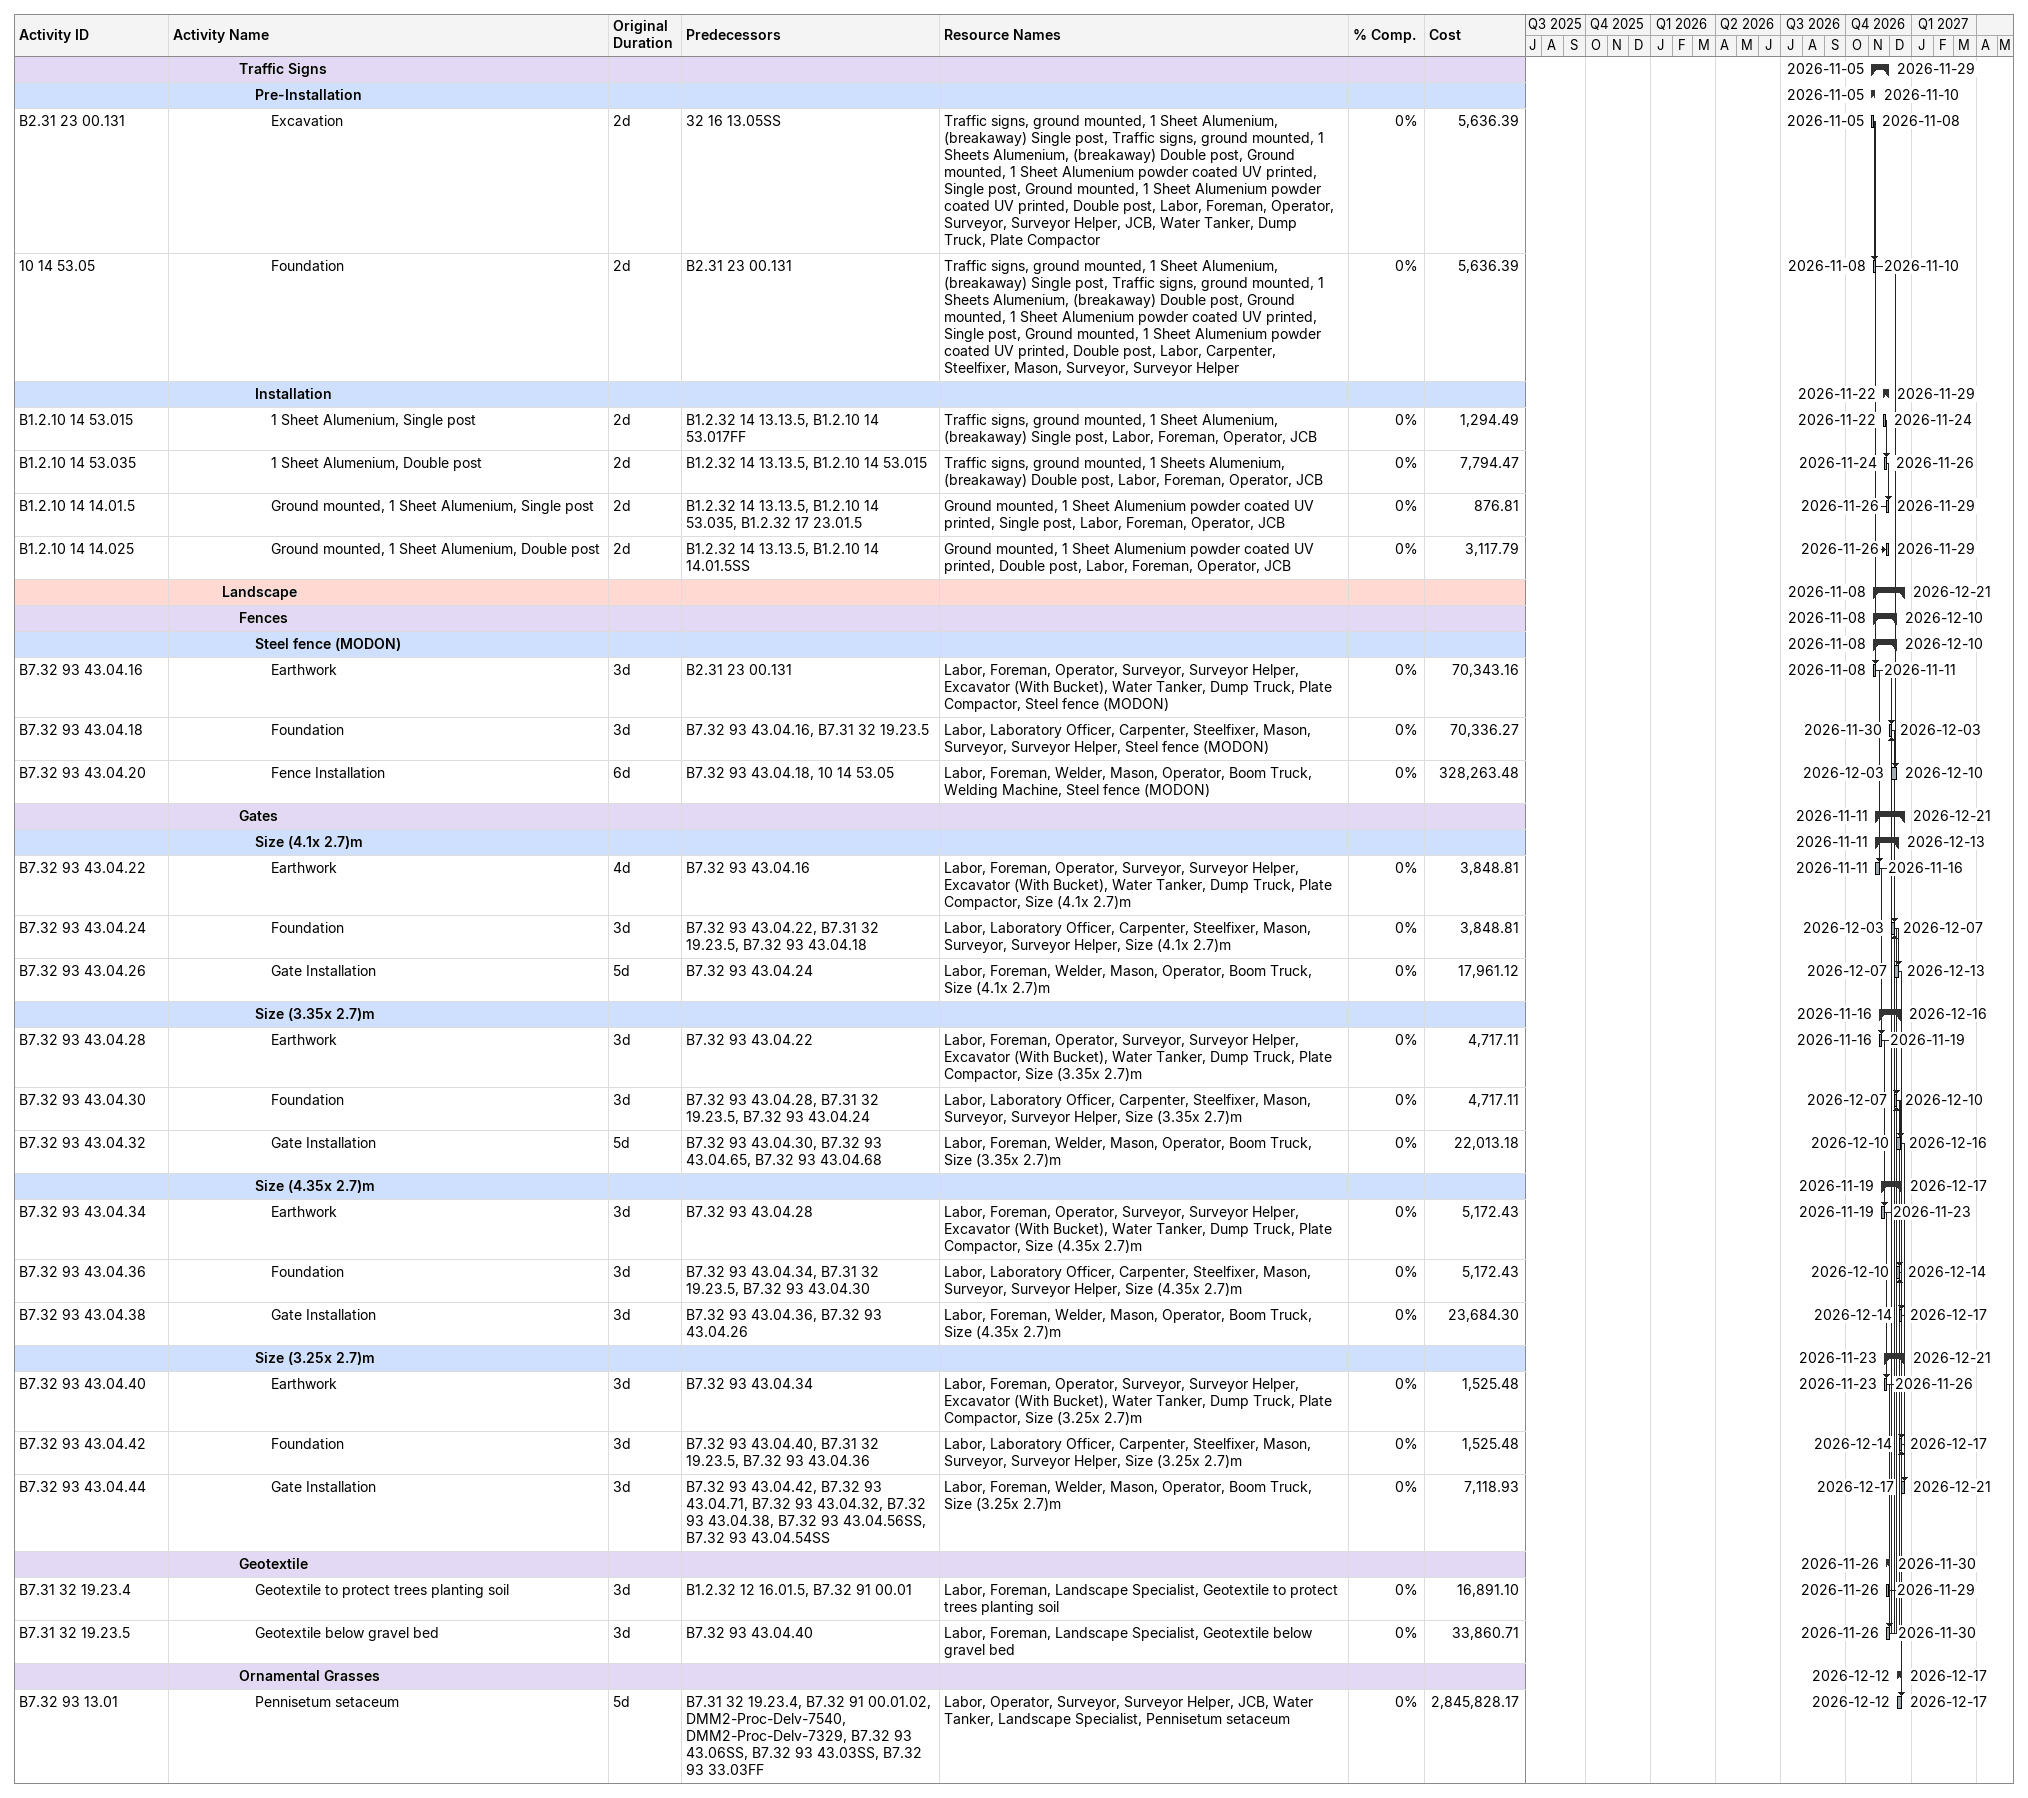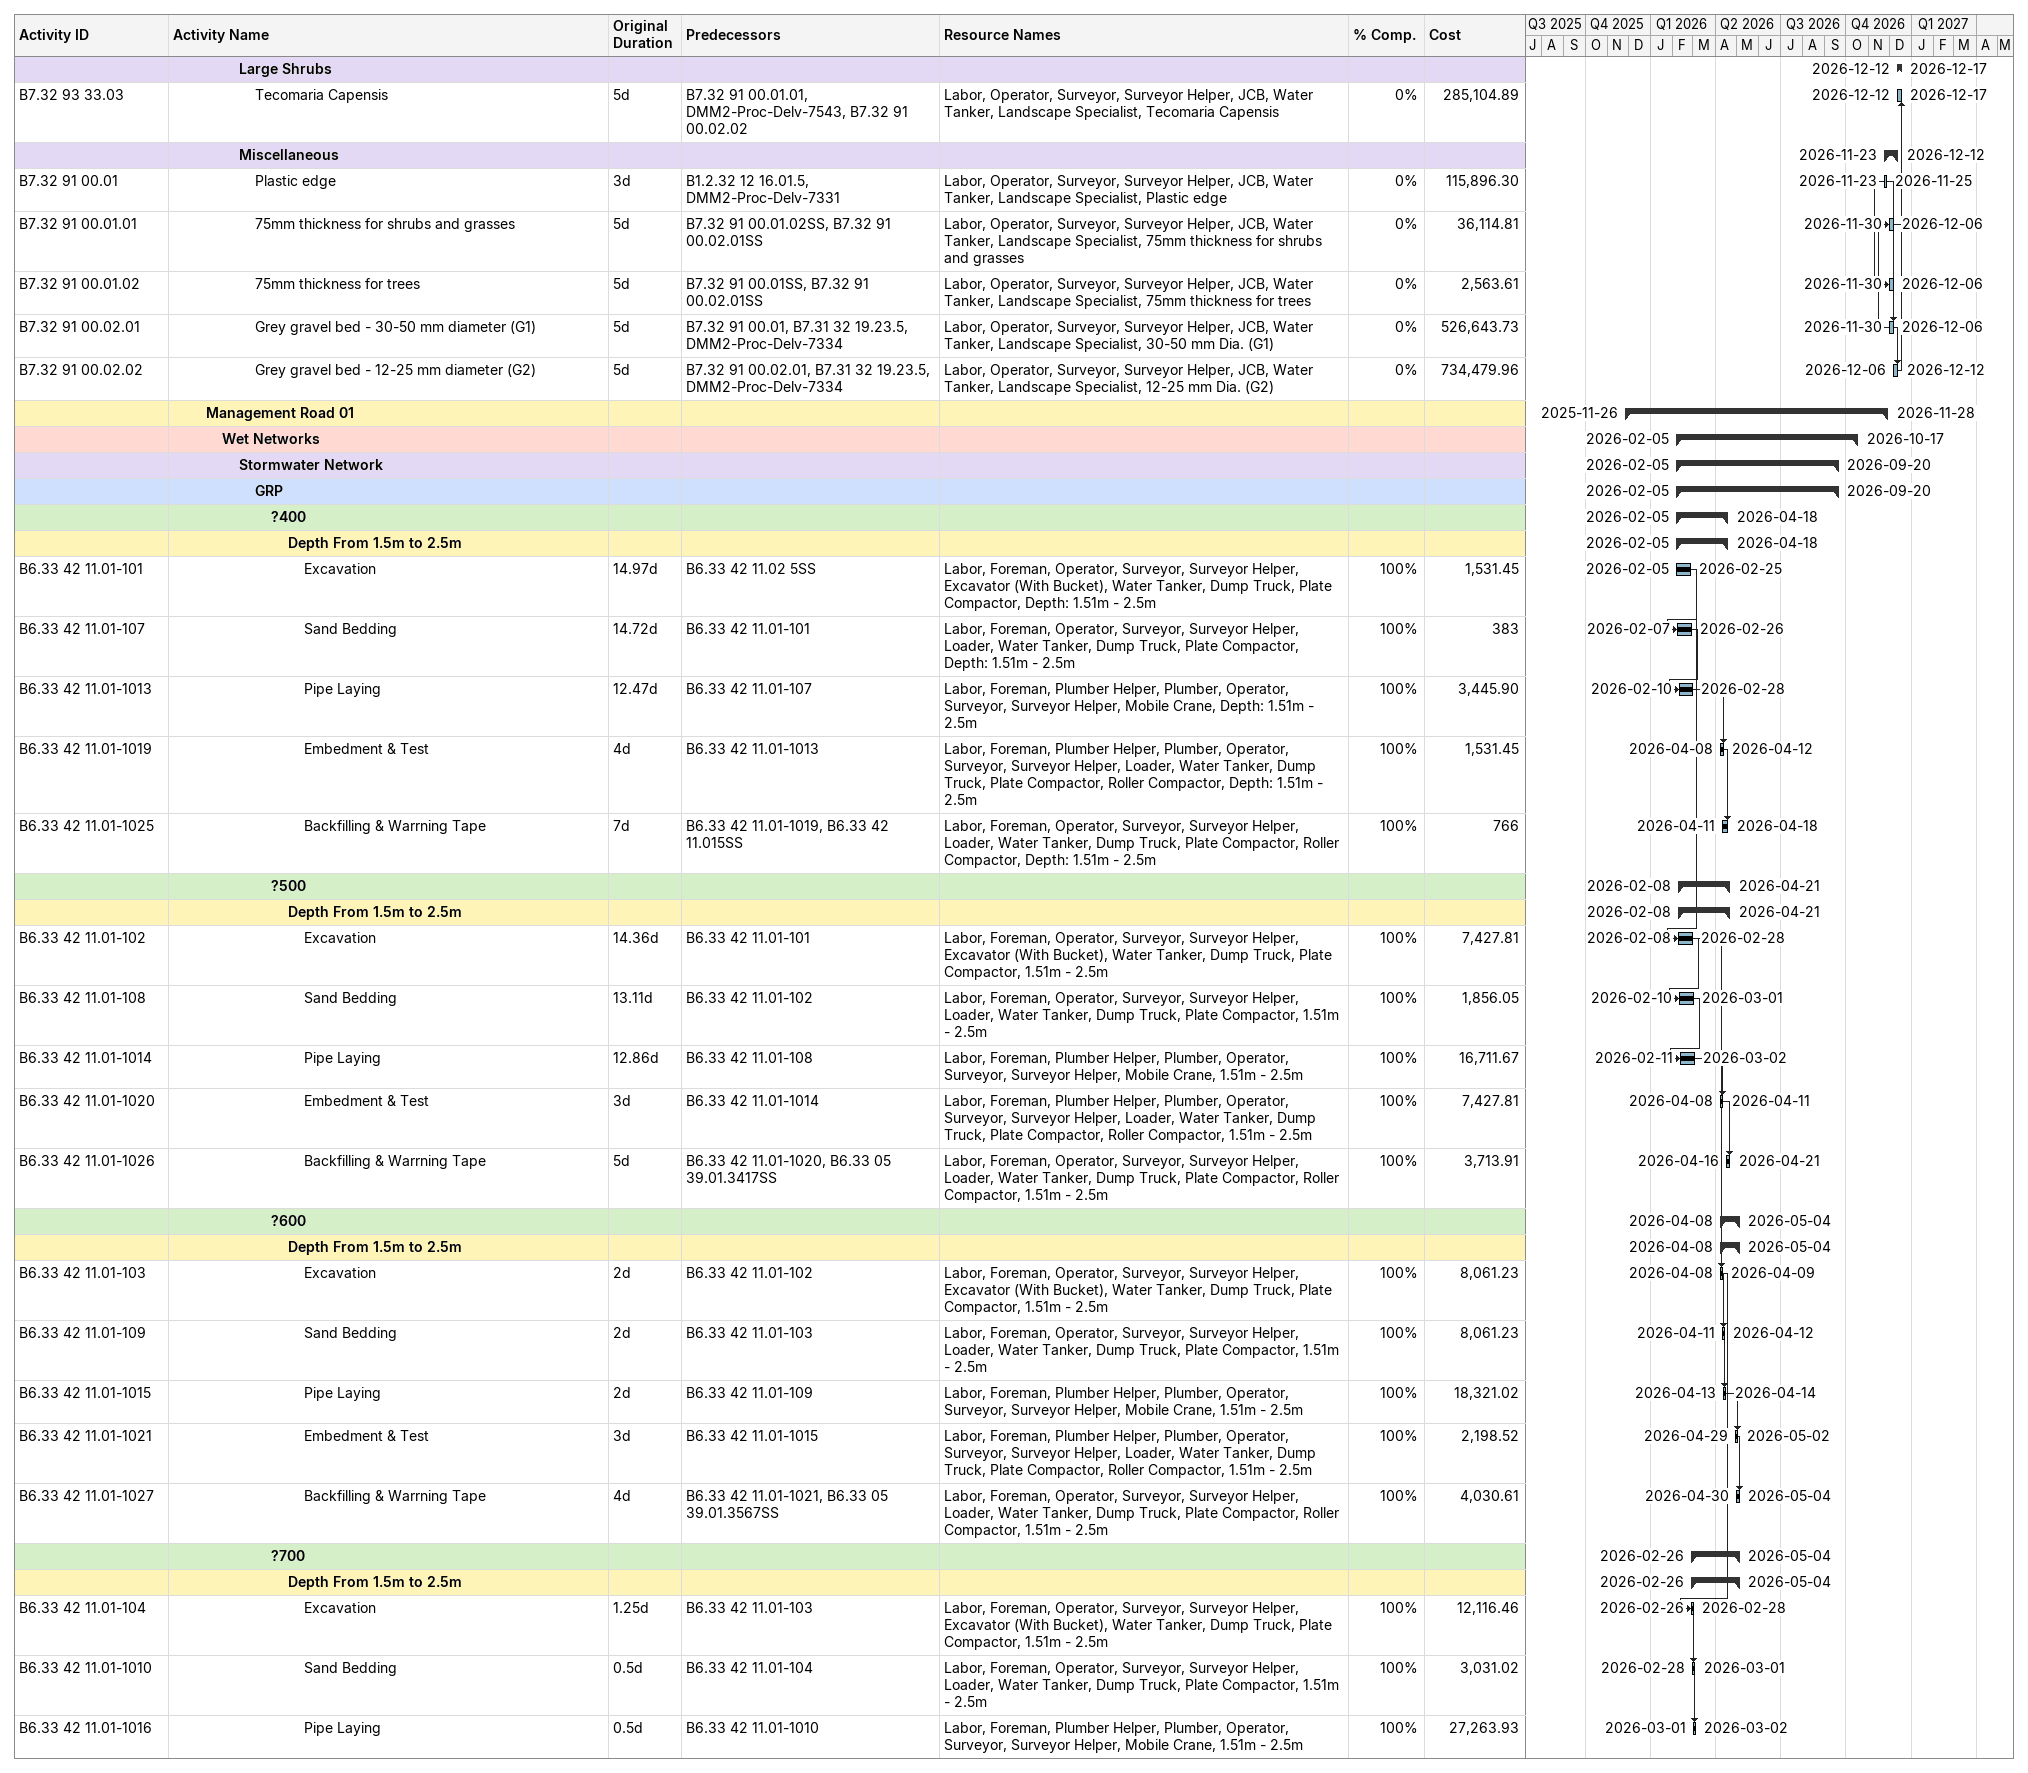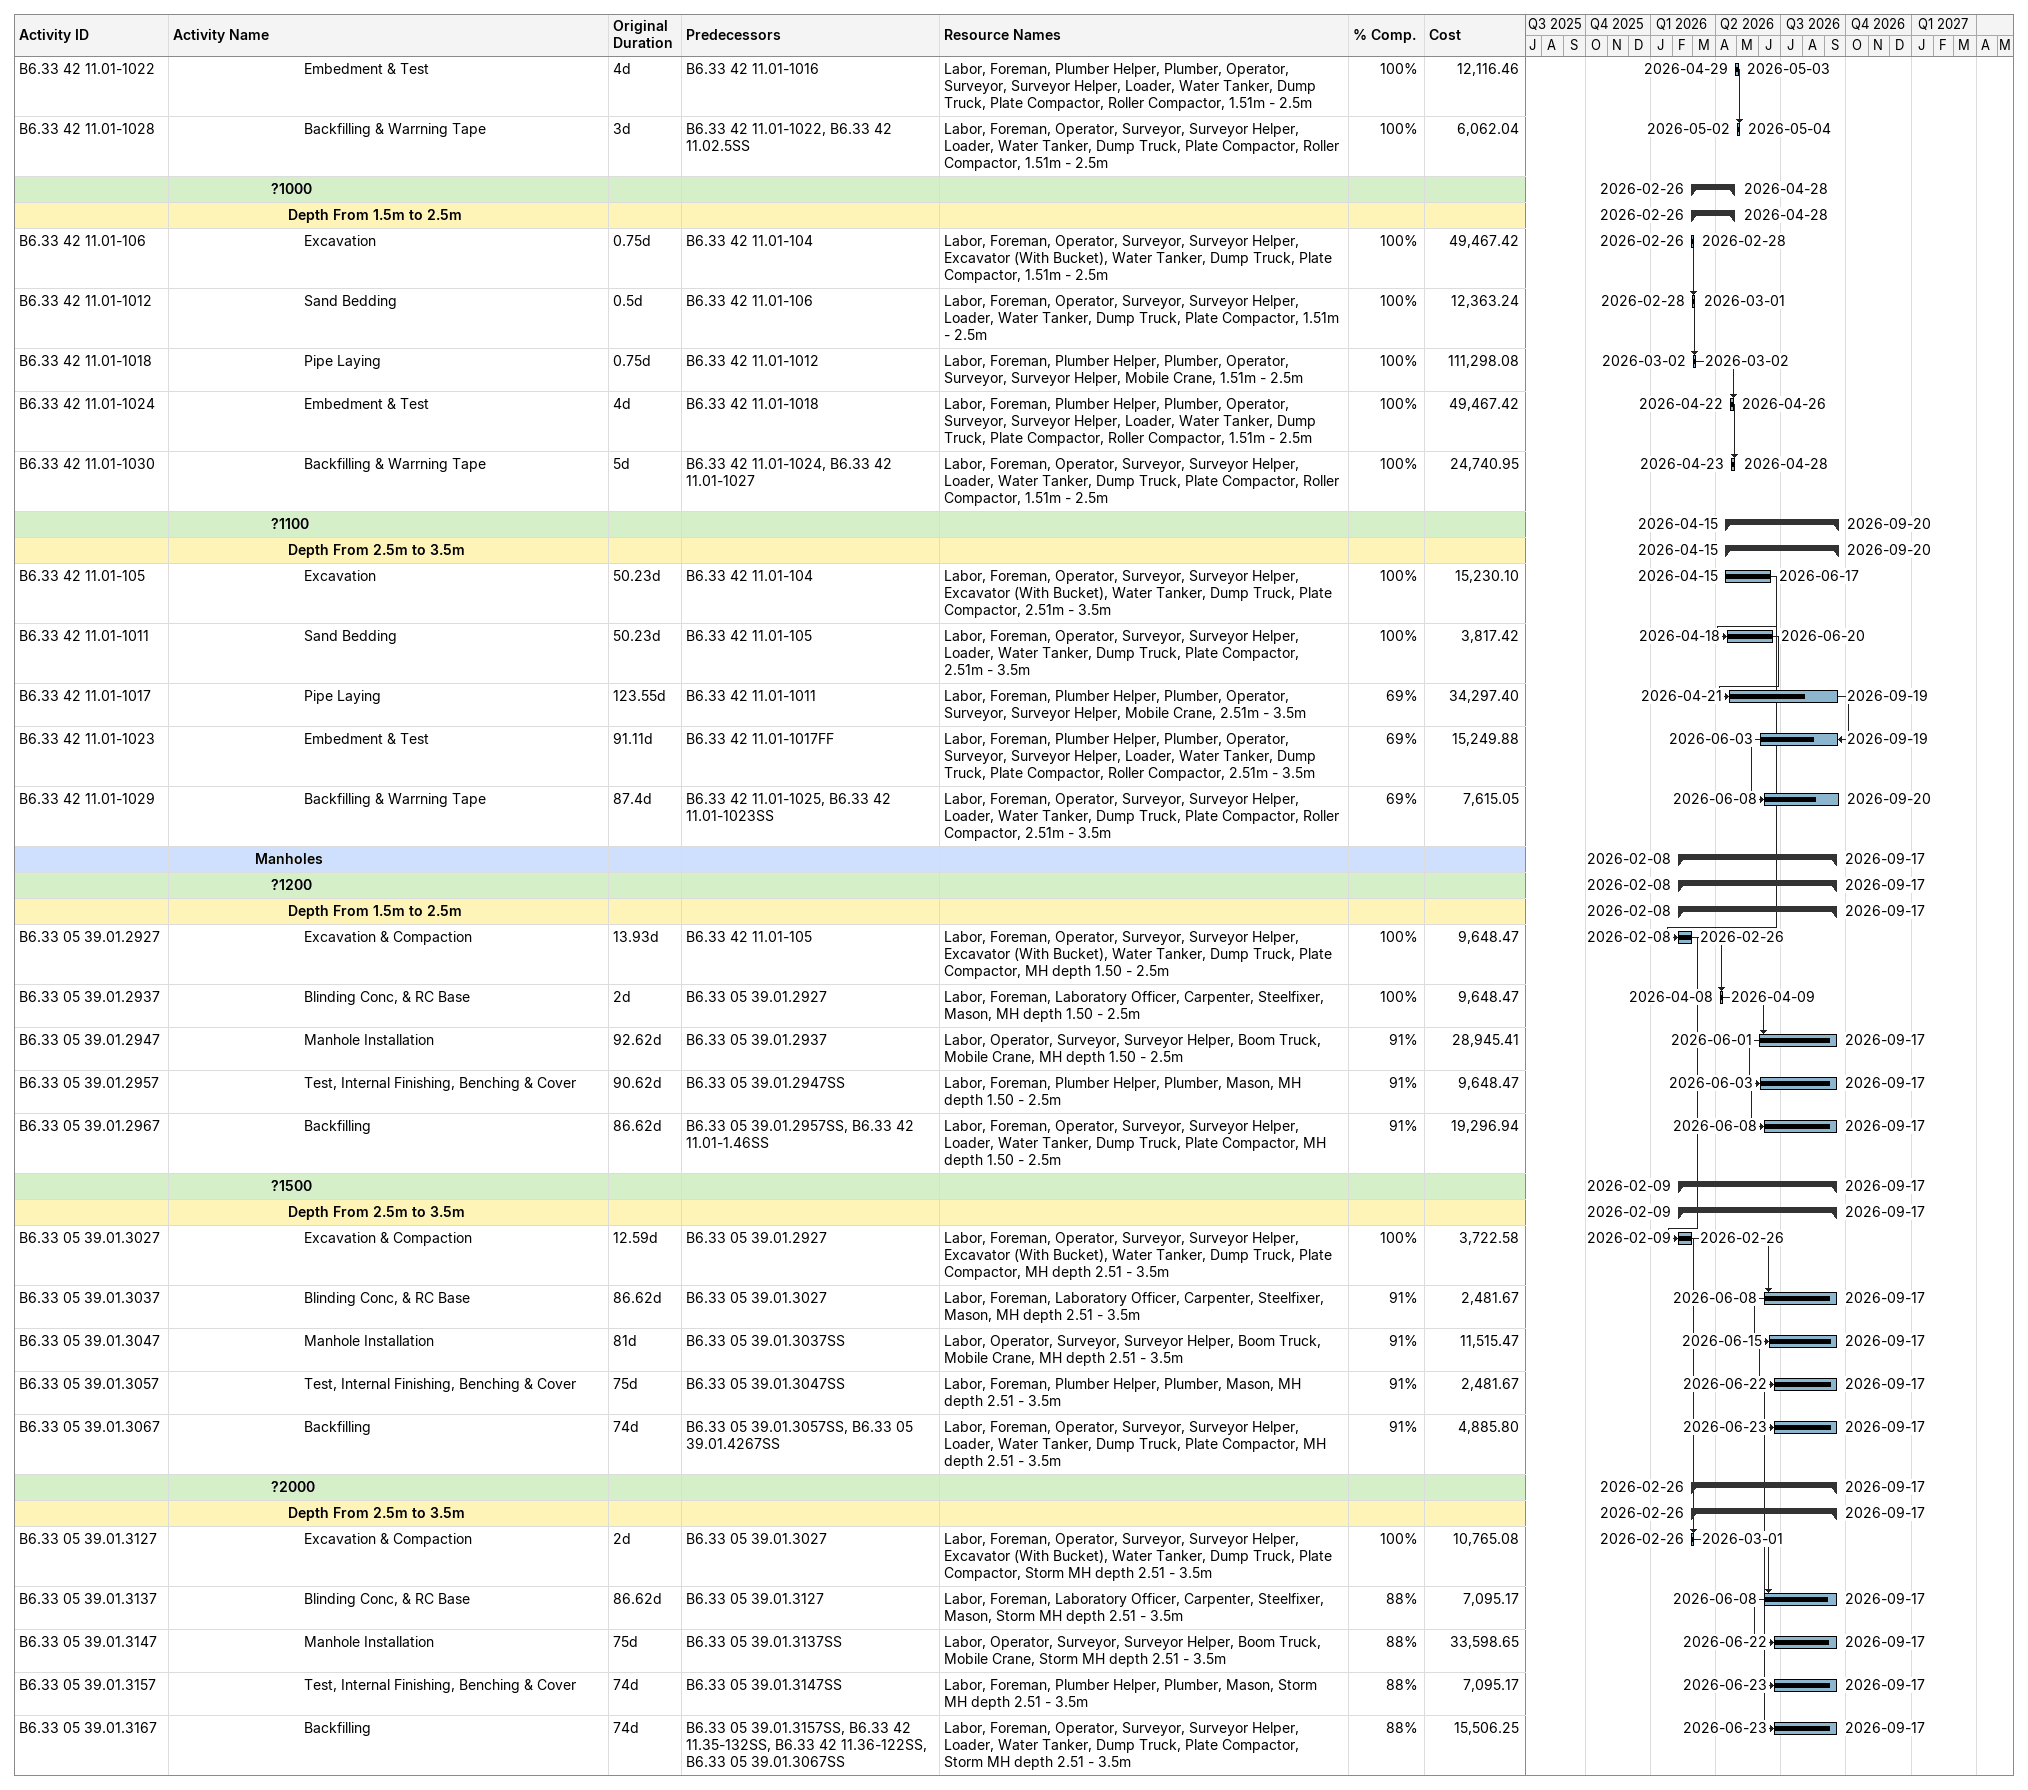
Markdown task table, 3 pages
| ID | Level | Task | Original duration | Start | Finish | Predecessors | Resources | % complete | Cost |
|---|---|---|---|---|---|---|---|---|---|
|  | 5 | **Traffic Signs** |  | 2026-11-05 | 2026-11-29 |  |  |  |  |
|  | 6 | **Pre-Installation** |  | 2026-11-05 | 2026-11-10 |  |  |  |  |
| B2.31 23 00.131 | 7 | Excavation | 2d | 2026-11-05 | 2026-11-08 | 32 16 13.05SS | Traffic signs, ground mounted, 1 Sheet Alumenium, (breakaway) Single post, Traffic signs, ground mounted, 1 Sheets Alumenium, (breakaway) Double post, Ground mounted, 1 Sheet Alumenium powder coated UV printed, Single post, Ground mounted, 1 Sheet Alumenium powder coated UV printed, Double post, Labor, Foreman, Operator, Surveyor, Surveyor Helper, JCB, Water Tanker, Dump Truck, Plate Compactor | 0 | 5636.39 |
| 10 14 53.05 | 7 | Foundation | 2d | 2026-11-08 | 2026-11-10 | B2.31 23 00.131 | Traffic signs, ground mounted, 1 Sheet Alumenium, (breakaway) Single post, Traffic signs, ground mounted, 1 Sheets Alumenium, (breakaway) Double post, Ground mounted, 1 Sheet Alumenium powder coated UV printed, Single post, Ground mounted, 1 Sheet Alumenium powder coated UV printed, Double post, Labor, Carpenter, Steelfixer, Mason, Surveyor, Surveyor Helper | 0 | 5636.39 |
|  | 6 | **Installation** |  | 2026-11-22 | 2026-11-29 |  |  |  |  |
| B1.2.10 14 53.015 | 7 | 1 Sheet Alumenium, Single post | 2d | 2026-11-22 | 2026-11-24 | B1.2.32 14 13.13.5, B1.2.10 14 53.017FF | Traffic signs, ground mounted, 1 Sheet Alumenium, (breakaway) Single post, Labor, Foreman, Operator, JCB | 0 | 1294.49 |
| B1.2.10 14 53.035 | 7 | 1 Sheet Alumenium, Double post | 2d | 2026-11-24 | 2026-11-26 | B1.2.32 14 13.13.5, B1.2.10 14 53.015 | Traffic signs, ground mounted, 1 Sheets Alumenium, (breakaway) Double post, Labor, Foreman, Operator, JCB | 0 | 7794.47 |
| B1.2.10 14 14.01.5 | 7 | Ground mounted, 1 Sheet Alumenium, Single post | 2d | 2026-11-26 | 2026-11-29 | B1.2.32 14 13.13.5, B1.2.10 14 53.035, B1.2.32 17 23.01.5 | Ground mounted, 1 Sheet Alumenium powder coated UV printed, Single post, Labor, Foreman, Operator, JCB | 0 | 876.81 |
| B1.2.10 14 14.025 | 7 | Ground mounted, 1 Sheet Alumenium, Double post | 2d | 2026-11-26 | 2026-11-29 | B1.2.32 14 13.13.5, B1.2.10 14 14.01.5SS | Ground mounted, 1 Sheet Alumenium powder coated UV printed, Double post, Labor, Foreman, Operator, JCB | 0 | 3117.79 |
|  | 4 | **Landscape** |  | 2026-11-08 | 2026-12-21 |  |  |  |  |
|  | 5 | **Fences** |  | 2026-11-08 | 2026-12-10 |  |  |  |  |
|  | 6 | **Steel fence (MODON)** |  | 2026-11-08 | 2026-12-10 |  |  |  |  |
| B7.32 93 43.04.16 | 7 | Earthwork | 3d | 2026-11-08 | 2026-11-11 | B2.31 23 00.131 | Labor, Foreman, Operator, Surveyor, Surveyor Helper, Excavator (With Bucket), Water Tanker, Dump Truck, Plate Compactor, Steel fence (MODON) | 0 | 70343.16 |
| B7.32 93 43.04.18 | 7 | Foundation | 3d | 2026-11-30 | 2026-12-03 | B7.32 93 43.04.16, B7.31 32 19.23.5 | Labor, Laboratory Officer, Carpenter, Steelfixer, Mason, Surveyor, Surveyor Helper, Steel fence (MODON) | 0 | 70336.27 |
| B7.32 93 43.04.20 | 7 | Fence Installation | 6d | 2026-12-03 | 2026-12-10 | B7.32 93 43.04.18, 10 14 53.05 | Labor, Foreman, Welder, Mason, Operator, Boom Truck, Welding Machine, Steel fence (MODON) | 0 | 328263.48 |
|  | 5 | **Gates** |  | 2026-11-11 | 2026-12-21 |  |  |  |  |
|  | 6 | **Size (4.1x 2.7)m** |  | 2026-11-11 | 2026-12-13 |  |  |  |  |
| B7.32 93 43.04.22 | 7 | Earthwork | 4d | 2026-11-11 | 2026-11-16 | B7.32 93 43.04.16 | Labor, Foreman, Operator, Surveyor, Surveyor Helper, Excavator (With Bucket), Water Tanker, Dump Truck, Plate Compactor, Size (4.1x 2.7)m | 0 | 3848.81 |
| B7.32 93 43.04.24 | 7 | Foundation | 3d | 2026-12-03 | 2026-12-07 | B7.32 93 43.04.22, B7.31 32 19.23.5, B7.32 93 43.04.18 | Labor, Laboratory Officer, Carpenter, Steelfixer, Mason, Surveyor, Surveyor Helper, Size (4.1x 2.7)m | 0 | 3848.81 |
| B7.32 93 43.04.26 | 7 | Gate Installation | 5d | 2026-12-07 | 2026-12-13 | B7.32 93 43.04.24 | Labor, Foreman, Welder, Mason, Operator, Boom Truck, Size (4.1x 2.7)m | 0 | 17961.12 |
|  | 6 | **Size (3.35x 2.7)m** |  | 2026-11-16 | 2026-12-16 |  |  |  |  |
| B7.32 93 43.04.28 | 7 | Earthwork | 3d | 2026-11-16 | 2026-11-19 | B7.32 93 43.04.22 | Labor, Foreman, Operator, Surveyor, Surveyor Helper, Excavator (With Bucket), Water Tanker, Dump Truck, Plate Compactor, Size (3.35x 2.7)m | 0 | 4717.11 |
| B7.32 93 43.04.30 | 7 | Foundation | 3d | 2026-12-07 | 2026-12-10 | B7.32 93 43.04.28, B7.31 32 19.23.5, B7.32 93 43.04.24 | Labor, Laboratory Officer, Carpenter, Steelfixer, Mason, Surveyor, Surveyor Helper, Size (3.35x 2.7)m | 0 | 4717.11 |
| B7.32 93 43.04.32 | 7 | Gate Installation | 5d | 2026-12-10 | 2026-12-16 | B7.32 93 43.04.30, B7.32 93 43.04.65, B7.32 93 43.04.68 | Labor, Foreman, Welder, Mason, Operator, Boom Truck, Size (3.35x 2.7)m | 0 | 22013.18 |
|  | 6 | **Size (4.35x 2.7)m** |  | 2026-11-19 | 2026-12-17 |  |  |  |  |
| B7.32 93 43.04.34 | 7 | Earthwork | 3d | 2026-11-19 | 2026-11-23 | B7.32 93 43.04.28 | Labor, Foreman, Operator, Surveyor, Surveyor Helper, Excavator (With Bucket), Water Tanker, Dump Truck, Plate Compactor, Size (4.35x 2.7)m | 0 | 5172.43 |
| B7.32 93 43.04.36 | 7 | Foundation | 3d | 2026-12-10 | 2026-12-14 | B7.32 93 43.04.34, B7.31 32 19.23.5, B7.32 93 43.04.30 | Labor, Laboratory Officer, Carpenter, Steelfixer, Mason, Surveyor, Surveyor Helper, Size (4.35x 2.7)m | 0 | 5172.43 |
| B7.32 93 43.04.38 | 7 | Gate Installation | 3d | 2026-12-14 | 2026-12-17 | B7.32 93 43.04.36, B7.32 93 43.04.26 | Labor, Foreman, Welder, Mason, Operator, Boom Truck, Size (4.35x 2.7)m | 0 | 23684.30 |
|  | 6 | **Size (3.25x 2.7)m** |  | 2026-11-23 | 2026-12-21 |  |  |  |  |
| B7.32 93 43.04.40 | 7 | Earthwork | 3d | 2026-11-23 | 2026-11-26 | B7.32 93 43.04.34 | Labor, Foreman, Operator, Surveyor, Surveyor Helper, Excavator (With Bucket), Water Tanker, Dump Truck, Plate Compactor, Size (3.25x 2.7)m | 0 | 1525.48 |
| B7.32 93 43.04.42 | 7 | Foundation | 3d | 2026-12-14 | 2026-12-17 | B7.32 93 43.04.40, B7.31 32 19.23.5, B7.32 93 43.04.36 | Labor, Laboratory Officer, Carpenter, Steelfixer, Mason, Surveyor, Surveyor Helper, Size (3.25x 2.7)m | 0 | 1525.48 |
| B7.32 93 43.04.44 | 7 | Gate Installation | 3d | 2026-12-17 | 2026-12-21 | B7.32 93 43.04.42, B7.32 93 43.04.71, B7.32 93 43.04.32, B7.32 93 43.04.38, B7.32 93 43.04.56SS, B7.32 93 43.04.54SS | Labor, Foreman, Welder, Mason, Operator, Boom Truck, Size (3.25x 2.7)m | 0 | 7118.93 |
|  | 5 | **Geotextile** |  | 2026-11-26 | 2026-11-30 |  |  |  |  |
| B7.31 32 19.23.4 | 6 | Geotextile to protect trees planting soil | 3d | 2026-11-26 | 2026-11-29 | B1.2.32 12 16.01.5, B7.32 91 00.01 | Labor, Foreman, Landscape Specialist, Geotextile to protect trees planting soil | 0 | 16891.10 |
| B7.31 32 19.23.5 | 6 | Geotextile below gravel bed | 3d | 2026-11-26 | 2026-11-30 | B7.32 93 43.04.40 | Labor, Foreman, Landscape Specialist, Geotextile below gravel bed | 0 | 33860.71 |
|  | 5 | **Ornamental Grasses** |  | 2026-12-12 | 2026-12-17 |  |  |  |  |
| B7.32 93 13.01 | 6 | Pennisetum setaceum | 5d | 2026-12-12 | 2026-12-17 | B7.31 32 19.23.4, B7.32 91 00.01.02, DMM2-Proc-Delv-7540, DMM2-Proc-Delv-7329, B7.32 93 43.06SS, B7.32 93 43.03SS, B7.32 93 33.03FF | Labor, Operator, Surveyor, Surveyor Helper, JCB, Water Tanker, Landscape Specialist, Pennisetum setaceum | 0 | 2845828.17 |
|  | 5 | **Large Shrubs** |  | 2026-12-12 | 2026-12-17 |  |  |  |  |
| B7.32 93 33.03 | 6 | Tecomaria Capensis | 5d | 2026-12-12 | 2026-12-17 | B7.32 91 00.01.01, DMM2-Proc-Delv-7543, B7.32 91 00.02.02 | Labor, Operator, Surveyor, Surveyor Helper, JCB, Water Tanker, Landscape Specialist, Tecomaria Capensis | 0 | 285104.89 |
|  | 5 | **Miscellaneous** |  | 2026-11-23 | 2026-12-12 |  |  |  |  |
| B7.32 91 00.01 | 6 | Plastic edge | 3d | 2026-11-23 | 2026-11-25 | B1.2.32 12 16.01.5, DMM2-Proc-Delv-7331 | Labor, Operator, Surveyor, Surveyor Helper, JCB, Water Tanker, Landscape Specialist, Plastic edge | 0 | 115896.30 |
| B7.32 91 00.01.01 | 6 | 75mm thickness for shrubs and grasses | 5d | 2026-11-30 | 2026-12-06 | B7.32 91 00.01.02SS, B7.32 91 00.02.01SS | Labor, Operator, Surveyor, Surveyor Helper, JCB, Water Tanker, Landscape Specialist, 75mm thickness for shrubs and grasses | 0 | 36114.81 |
| B7.32 91 00.01.02 | 6 | 75mm thickness for trees | 5d | 2026-11-30 | 2026-12-06 | B7.32 91 00.01SS, B7.32 91 00.02.01SS | Labor, Operator, Surveyor, Surveyor Helper, JCB, Water Tanker, Landscape Specialist, 75mm thickness for trees | 0 | 2563.61 |
| B7.32 91 00.02.01 | 6 | Grey gravel bed - 30-50 mm diameter (G1) | 5d | 2026-11-30 | 2026-12-06 | B7.32 91 00.01, B7.31 32 19.23.5, DMM2-Proc-Delv-7334 | Labor, Operator, Surveyor, Surveyor Helper, JCB, Water Tanker, Landscape Specialist, 30-50 mm Dia. (G1) | 0 | 526643.73 |
| B7.32 91 00.02.02 | 6 | Grey gravel bed - 12-25 mm diameter (G2) | 5d | 2026-12-06 | 2026-12-12 | B7.32 91 00.02.01, B7.31 32 19.23.5, DMM2-Proc-Delv-7334 | Labor, Operator, Surveyor, Surveyor Helper, JCB, Water Tanker, Landscape Specialist, 12-25 mm Dia. (G2) | 0 | 734479.96 |
|  | 3 | **Management Road 01** |  | 2025-11-26 | 2026-11-28 |  |  |  |  |
|  | 4 | **Wet Networks** |  | 2026-02-05 | 2026-10-17 |  |  |  |  |
|  | 5 | **Stormwater Network** |  | 2026-02-05 | 2026-09-20 |  |  |  |  |
|  | 6 | **GRP** |  | 2026-02-05 | 2026-09-20 |  |  |  |  |
|  | 7 | **?400** |  | 2026-02-05 | 2026-04-18 |  |  |  |  |
|  | 8 | **Depth From 1.5m to 2.5m** |  | 2026-02-05 | 2026-04-18 |  |  |  |  |
| B6.33 42 11.01-101 | 9 | Excavation | 14.97d | 2026-02-05 | 2026-02-25 | B6.33 42 11.02 5SS | Labor, Foreman, Operator, Surveyor, Surveyor Helper, Excavator (With Bucket), Water Tanker, Dump Truck, Plate Compactor, Depth: 1.51m - 2.5m | 100 | 1531.45 |
| B6.33 42 11.01-107 | 9 | Sand Bedding | 14.72d | 2026-02-07 | 2026-02-26 | B6.33 42 11.01-101 | Labor, Foreman, Operator, Surveyor, Surveyor Helper, Loader, Water Tanker, Dump Truck, Plate Compactor, Depth: 1.51m - 2.5m | 100 | 383 |
| B6.33 42 11.01-1013 | 9 | Pipe Laying | 12.47d | 2026-02-10 | 2026-02-28 | B6.33 42 11.01-107 | Labor, Foreman, Plumber Helper, Plumber, Operator, Surveyor, Surveyor Helper, Mobile Crane, Depth: 1.51m - 2.5m | 100 | 3445.90 |
| B6.33 42 11.01-1019 | 9 | Embedment & Test | 4d | 2026-04-08 | 2026-04-12 | B6.33 42 11.01-1013 | Labor, Foreman, Plumber Helper, Plumber, Operator, Surveyor, Surveyor Helper, Loader, Water Tanker, Dump Truck, Plate Compactor, Roller Compactor, Depth: 1.51m - 2.5m | 100 | 1531.45 |
| B6.33 42 11.01-1025 | 9 | Backfilling & Warrning Tape | 7d | 2026-04-11 | 2026-04-18 | B6.33 42 11.01-1019, B6.33 42 11.015SS | Labor, Foreman, Operator, Surveyor, Surveyor Helper, Loader, Water Tanker, Dump Truck, Plate Compactor, Roller Compactor, Depth: 1.51m - 2.5m | 100 | 766 |
|  | 7 | **?500** |  | 2026-02-08 | 2026-04-21 |  |  |  |  |
|  | 8 | **Depth From 1.5m to 2.5m** |  | 2026-02-08 | 2026-04-21 |  |  |  |  |
| B6.33 42 11.01-102 | 9 | Excavation | 14.36d | 2026-02-08 | 2026-02-28 | B6.33 42 11.01-101 | Labor, Foreman, Operator, Surveyor, Surveyor Helper, Excavator (With Bucket), Water Tanker, Dump Truck, Plate Compactor, 1.51m - 2.5m | 100 | 7427.81 |
| B6.33 42 11.01-108 | 9 | Sand Bedding | 13.11d | 2026-02-10 | 2026-03-01 | B6.33 42 11.01-102 | Labor, Foreman, Operator, Surveyor, Surveyor Helper, Loader, Water Tanker, Dump Truck, Plate Compactor, 1.51m - 2.5m | 100 | 1856.05 |
| B6.33 42 11.01-1014 | 9 | Pipe Laying | 12.86d | 2026-02-11 | 2026-03-02 | B6.33 42 11.01-108 | Labor, Foreman, Plumber Helper, Plumber, Operator, Surveyor, Surveyor Helper, Mobile Crane, 1.51m - 2.5m | 100 | 16711.67 |
| B6.33 42 11.01-1020 | 9 | Embedment & Test | 3d | 2026-04-08 | 2026-04-11 | B6.33 42 11.01-1014 | Labor, Foreman, Plumber Helper, Plumber, Operator, Surveyor, Surveyor Helper, Loader, Water Tanker, Dump Truck, Plate Compactor, Roller Compactor, 1.51m - 2.5m | 100 | 7427.81 |
| B6.33 42 11.01-1026 | 9 | Backfilling & Warrning Tape | 5d | 2026-04-16 | 2026-04-21 | B6.33 42 11.01-1020, B6.33 05 39.01.3417SS | Labor, Foreman, Operator, Surveyor, Surveyor Helper, Loader, Water Tanker, Dump Truck, Plate Compactor, Roller Compactor, 1.51m - 2.5m | 100 | 3713.91 |
|  | 7 | **?600** |  | 2026-04-08 | 2026-05-04 |  |  |  |  |
|  | 8 | **Depth From 1.5m to 2.5m** |  | 2026-04-08 | 2026-05-04 |  |  |  |  |
| B6.33 42 11.01-103 | 9 | Excavation | 2d | 2026-04-08 | 2026-04-09 | B6.33 42 11.01-102 | Labor, Foreman, Operator, Surveyor, Surveyor Helper, Excavator (With Bucket), Water Tanker, Dump Truck, Plate Compactor, 1.51m - 2.5m | 100 | 8061.23 |
| B6.33 42 11.01-109 | 9 | Sand Bedding | 2d | 2026-04-11 | 2026-04-12 | B6.33 42 11.01-103 | Labor, Foreman, Operator, Surveyor, Surveyor Helper, Loader, Water Tanker, Dump Truck, Plate Compactor, 1.51m - 2.5m | 100 | 8061.23 |
| B6.33 42 11.01-1015 | 9 | Pipe Laying | 2d | 2026-04-13 | 2026-04-14 | B6.33 42 11.01-109 | Labor, Foreman, Plumber Helper, Plumber, Operator, Surveyor, Surveyor Helper, Mobile Crane, 1.51m - 2.5m | 100 | 18321.02 |
| B6.33 42 11.01-1021 | 9 | Embedment & Test | 3d | 2026-04-29 | 2026-05-02 | B6.33 42 11.01-1015 | Labor, Foreman, Plumber Helper, Plumber, Operator, Surveyor, Surveyor Helper, Loader, Water Tanker, Dump Truck, Plate Compactor, Roller Compactor, 1.51m - 2.5m | 100 | 2198.52 |
| B6.33 42 11.01-1027 | 9 | Backfilling & Warrning Tape | 4d | 2026-04-30 | 2026-05-04 | B6.33 42 11.01-1021, B6.33 05 39.01.3567SS | Labor, Foreman, Operator, Surveyor, Surveyor Helper, Loader, Water Tanker, Dump Truck, Plate Compactor, Roller Compactor, 1.51m - 2.5m | 100 | 4030.61 |
|  | 7 | **?700** |  | 2026-02-26 | 2026-05-04 |  |  |  |  |
|  | 8 | **Depth From 1.5m to 2.5m** |  | 2026-02-26 | 2026-05-04 |  |  |  |  |
| B6.33 42 11.01-104 | 9 | Excavation | 1.25d | 2026-02-26 | 2026-02-28 | B6.33 42 11.01-103 | Labor, Foreman, Operator, Surveyor, Surveyor Helper, Excavator (With Bucket), Water Tanker, Dump Truck, Plate Compactor, 1.51m - 2.5m | 100 | 12116.46 |
| B6.33 42 11.01-1010 | 9 | Sand Bedding | 0.5d | 2026-02-28 | 2026-03-01 | B6.33 42 11.01-104 | Labor, Foreman, Operator, Surveyor, Surveyor Helper, Loader, Water Tanker, Dump Truck, Plate Compactor, 1.51m - 2.5m | 100 | 3031.02 |
| B6.33 42 11.01-1016 | 9 | Pipe Laying | 0.5d | 2026-03-01 | 2026-03-02 | B6.33 42 11.01-1010 | Labor, Foreman, Plumber Helper, Plumber, Operator, Surveyor, Surveyor Helper, Mobile Crane, 1.51m - 2.5m | 100 | 27263.93 |
| B6.33 42 11.01-1022 | 9 | Embedment & Test | 4d | 2026-04-29 | 2026-05-03 | B6.33 42 11.01-1016 | Labor, Foreman, Plumber Helper, Plumber, Operator, Surveyor, Surveyor Helper, Loader, Water Tanker, Dump Truck, Plate Compactor, Roller Compactor, 1.51m - 2.5m | 100 | 12116.46 |
| B6.33 42 11.01-1028 | 9 | Backfilling & Warrning Tape | 3d | 2026-05-02 | 2026-05-04 | B6.33 42 11.01-1022, B6.33 42 11.02.5SS | Labor, Foreman, Operator, Surveyor, Surveyor Helper, Loader, Water Tanker, Dump Truck, Plate Compactor, Roller Compactor, 1.51m - 2.5m | 100 | 6062.04 |
|  | 7 | **?1000** |  | 2026-02-26 | 2026-04-28 |  |  |  |  |
|  | 8 | **Depth From 1.5m to 2.5m** |  | 2026-02-26 | 2026-04-28 |  |  |  |  |
| B6.33 42 11.01-106 | 9 | Excavation | 0.75d | 2026-02-26 | 2026-02-28 | B6.33 42 11.01-104 | Labor, Foreman, Operator, Surveyor, Surveyor Helper, Excavator (With Bucket), Water Tanker, Dump Truck, Plate Compactor, 1.51m - 2.5m | 100 | 49467.42 |
| B6.33 42 11.01-1012 | 9 | Sand Bedding | 0.5d | 2026-02-28 | 2026-03-01 | B6.33 42 11.01-106 | Labor, Foreman, Operator, Surveyor, Surveyor Helper, Loader, Water Tanker, Dump Truck, Plate Compactor, 1.51m - 2.5m | 100 | 12363.24 |
| B6.33 42 11.01-1018 | 9 | Pipe Laying | 0.75d | 2026-03-02 | 2026-03-02 | B6.33 42 11.01-1012 | Labor, Foreman, Plumber Helper, Plumber, Operator, Surveyor, Surveyor Helper, Mobile Crane, 1.51m - 2.5m | 100 | 111298.08 |
| B6.33 42 11.01-1024 | 9 | Embedment & Test | 4d | 2026-04-22 | 2026-04-26 | B6.33 42 11.01-1018 | Labor, Foreman, Plumber Helper, Plumber, Operator, Surveyor, Surveyor Helper, Loader, Water Tanker, Dump Truck, Plate Compactor, Roller Compactor, 1.51m - 2.5m | 100 | 49467.42 |
| B6.33 42 11.01-1030 | 9 | Backfilling & Warrning Tape | 5d | 2026-04-23 | 2026-04-28 | B6.33 42 11.01-1024, B6.33 42 11.01-1027 | Labor, Foreman, Operator, Surveyor, Surveyor Helper, Loader, Water Tanker, Dump Truck, Plate Compactor, Roller Compactor, 1.51m - 2.5m | 100 | 24740.95 |
|  | 7 | **?1100** |  | 2026-04-15 | 2026-09-20 |  |  |  |  |
|  | 8 | **Depth From 2.5m to 3.5m** |  | 2026-04-15 | 2026-09-20 |  |  |  |  |
| B6.33 42 11.01-105 | 9 | Excavation | 50.23d | 2026-04-15 | 2026-06-17 | B6.33 42 11.01-104 | Labor, Foreman, Operator, Surveyor, Surveyor Helper, Excavator (With Bucket), Water Tanker, Dump Truck, Plate Compactor, 2.51m - 3.5m | 100 | 15230.10 |
| B6.33 42 11.01-1011 | 9 | Sand Bedding | 50.23d | 2026-04-18 | 2026-06-20 | B6.33 42 11.01-105 | Labor, Foreman, Operator, Surveyor, Surveyor Helper, Loader, Water Tanker, Dump Truck, Plate Compactor, 2.51m - 3.5m | 100 | 3817.42 |
| B6.33 42 11.01-1017 | 9 | Pipe Laying | 123.55d | 2026-04-21 | 2026-09-19 | B6.33 42 11.01-1011 | Labor, Foreman, Plumber Helper, Plumber, Operator, Surveyor, Surveyor Helper, Mobile Crane, 2.51m - 3.5m | 69 | 34297.40 |
| B6.33 42 11.01-1023 | 9 | Embedment & Test | 91.11d | 2026-06-03 | 2026-09-19 | B6.33 42 11.01-1017FF | Labor, Foreman, Plumber Helper, Plumber, Operator, Surveyor, Surveyor Helper, Loader, Water Tanker, Dump Truck, Plate Compactor, Roller Compactor, 2.51m - 3.5m | 69 | 15249.88 |
| B6.33 42 11.01-1029 | 9 | Backfilling & Warrning Tape | 87.4d | 2026-06-08 | 2026-09-20 | B6.33 42 11.01-1025, B6.33 42 11.01-1023SS | Labor, Foreman, Operator, Surveyor, Surveyor Helper, Loader, Water Tanker, Dump Truck, Plate Compactor, Roller Compactor, 2.51m - 3.5m | 69 | 7615.05 |
|  | 6 | **Manholes** |  | 2026-02-08 | 2026-09-17 |  |  |  |  |
|  | 7 | **?1200** |  | 2026-02-08 | 2026-09-17 |  |  |  |  |
|  | 8 | **Depth From 1.5m to 2.5m** |  | 2026-02-08 | 2026-09-17 |  |  |  |  |
| B6.33 05 39.01.2927 | 9 | Excavation & Compaction | 13.93d | 2026-02-08 | 2026-02-26 | B6.33 42 11.01-105 | Labor, Foreman, Operator, Surveyor, Surveyor Helper, Excavator (With Bucket), Water Tanker, Dump Truck, Plate Compactor, MH depth 1.50 - 2.5m | 100 | 9648.47 |
| B6.33 05 39.01.2937 | 9 | Blinding Conc, & RC Base | 2d | 2026-04-08 | 2026-04-09 | B6.33 05 39.01.2927 | Labor, Foreman, Laboratory Officer, Carpenter, Steelfixer, Mason, MH depth 1.50 - 2.5m | 100 | 9648.47 |
| B6.33 05 39.01.2947 | 9 | Manhole Installation | 92.62d | 2026-06-01 | 2026-09-17 | B6.33 05 39.01.2937 | Labor, Operator, Surveyor, Surveyor Helper, Boom Truck, Mobile Crane, MH depth 1.50 - 2.5m | 91 | 28945.41 |
| B6.33 05 39.01.2957 | 9 | Test, Internal Finishing, Benching & Cover | 90.62d | 2026-06-03 | 2026-09-17 | B6.33 05 39.01.2947SS | Labor, Foreman, Plumber Helper, Plumber, Mason, MH depth 1.50 - 2.5m | 91 | 9648.47 |
| B6.33 05 39.01.2967 | 9 | Backfilling | 86.62d | 2026-06-08 | 2026-09-17 | B6.33 05 39.01.2957SS, B6.33 42 11.01-1.46SS | Labor, Foreman, Operator, Surveyor, Surveyor Helper, Loader, Water Tanker, Dump Truck, Plate Compactor, MH depth 1.50 - 2.5m | 91 | 19296.94 |
|  | 7 | **?1500** |  | 2026-02-09 | 2026-09-17 |  |  |  |  |
|  | 8 | **Depth From 2.5m to 3.5m** |  | 2026-02-09 | 2026-09-17 |  |  |  |  |
| B6.33 05 39.01.3027 | 9 | Excavation & Compaction | 12.59d | 2026-02-09 | 2026-02-26 | B6.33 05 39.01.2927 | Labor, Foreman, Operator, Surveyor, Surveyor Helper, Excavator (With Bucket), Water Tanker, Dump Truck, Plate Compactor, MH depth 2.51 - 3.5m | 100 | 3722.58 |
| B6.33 05 39.01.3037 | 9 | Blinding Conc, & RC Base | 86.62d | 2026-06-08 | 2026-09-17 | B6.33 05 39.01.3027 | Labor, Foreman, Laboratory Officer, Carpenter, Steelfixer, Mason, MH depth 2.51 - 3.5m | 91 | 2481.67 |
| B6.33 05 39.01.3047 | 9 | Manhole Installation | 81d | 2026-06-15 | 2026-09-17 | B6.33 05 39.01.3037SS | Labor, Operator, Surveyor, Surveyor Helper, Boom Truck, Mobile Crane, MH depth 2.51 - 3.5m | 91 | 11515.47 |
| B6.33 05 39.01.3057 | 9 | Test, Internal Finishing, Benching & Cover | 75d | 2026-06-22 | 2026-09-17 | B6.33 05 39.01.3047SS | Labor, Foreman, Plumber Helper, Plumber, Mason, MH depth 2.51 - 3.5m | 91 | 2481.67 |
| B6.33 05 39.01.3067 | 9 | Backfilling | 74d | 2026-06-23 | 2026-09-17 | B6.33 05 39.01.3057SS, B6.33 05 39.01.4267SS | Labor, Foreman, Operator, Surveyor, Surveyor Helper, Loader, Water Tanker, Dump Truck, Plate Compactor, MH depth 2.51 - 3.5m | 91 | 4885.80 |
|  | 7 | **?2000** |  | 2026-02-26 | 2026-09-17 |  |  |  |  |
|  | 8 | **Depth From 2.5m to 3.5m** |  | 2026-02-26 | 2026-09-17 |  |  |  |  |
| B6.33 05 39.01.3127 | 9 | Excavation & Compaction | 2d | 2026-02-26 | 2026-03-01 | B6.33 05 39.01.3027 | Labor, Foreman, Operator, Surveyor, Surveyor Helper, Excavator (With Bucket), Water Tanker, Dump Truck, Plate Compactor, Storm MH depth 2.51 - 3.5m | 100 | 10765.08 |
| B6.33 05 39.01.3137 | 9 | Blinding Conc, & RC Base | 86.62d | 2026-06-08 | 2026-09-17 | B6.33 05 39.01.3127 | Labor, Foreman, Laboratory Officer, Carpenter, Steelfixer, Mason, Storm MH depth 2.51 - 3.5m | 88 | 7095.17 |
| B6.33 05 39.01.3147 | 9 | Manhole Installation | 75d | 2026-06-22 | 2026-09-17 | B6.33 05 39.01.3137SS | Labor, Operator, Surveyor, Surveyor Helper, Boom Truck, Mobile Crane, Storm MH depth 2.51 - 3.5m | 88 | 33598.65 |
| B6.33 05 39.01.3157 | 9 | Test, Internal Finishing, Benching & Cover | 74d | 2026-06-23 | 2026-09-17 | B6.33 05 39.01.3147SS | Labor, Foreman, Plumber Helper, Plumber, Mason, Storm MH depth 2.51 - 3.5m | 88 | 7095.17 |
| B6.33 05 39.01.3167 | 9 | Backfilling | 74d | 2026-06-23 | 2026-09-17 | B6.33 05 39.01.3157SS, B6.33 42 11.35-132SS, B6.33 42 11.36-122SS, B6.33 05 39.01.3067SS | Labor, Foreman, Operator, Surveyor, Surveyor Helper, Loader, Water Tanker, Dump Truck, Plate Compactor, Storm MH depth 2.51 - 3.5m | 88 | 15506.25 |
